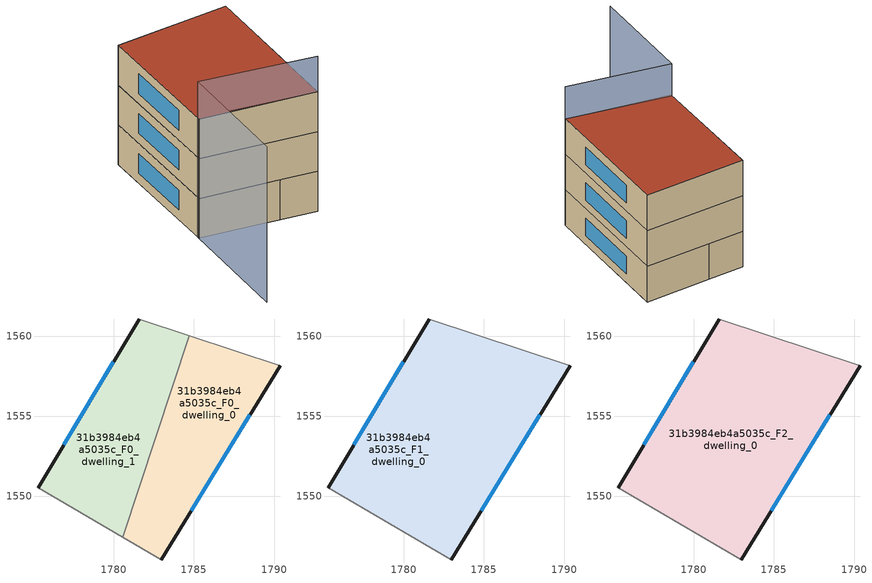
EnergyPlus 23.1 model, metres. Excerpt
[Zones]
31b3984eb4a5035c_F0_dwelling_0
 floor ground (EU_floor_Construction): 1790.37,1558.16 1782.96,1546.05 1780.55,1547.46 1784.7,1560.03 z0
 wall outside (EU_wall_Construction): 1782.96,1546.05 1790.37,1558.16 z0:3
 wall adiabatic (EU_wall_Construction): 1780.55,1547.46 1782.96,1546.05 / 1790.37,1558.16 1784.7,1560.03 z0:3
 wall to 31b3984eb4a5035c_F0_dwelling_1 (EU_wall_Construction): 1784.7,1560.03 1780.55,1547.46 z0:3
 window (EU_Window_Construction): 1784.84,1549.11 1788.5,1555.09 z0.76:2.24
31b3984eb4a5035c_F0_dwelling_1
 floor ground (EU_floor_Construction): 1784.7,1560.03 1780.55,1547.46 1775.26,1550.56 1781.57,1561.06 z0
 wall outside (EU_wall_Construction): 1781.57,1561.06 1775.26,1550.56 z0:3
 wall adiabatic (EU_wall_Construction): 1775.26,1550.56 1780.55,1547.46 / 1784.7,1560.03 1781.57,1561.06 z0:3
 window (EU_Window_Construction): 1779.97,1558.4 1776.85,1553.21 z0.76:2.24
31b3984eb4a5035c_F1_dwelling_0
 floor to 31b3984eb4a5035c_F0_dwelling_0 (EU_floor_Construction): 1790.37,1558.16 1782.96,1546.05 1780.55,1547.46 1784.7,1560.03 z3
 floor to 31b3984eb4a5035c_F0_dwelling_1 (EU_floor_Construction): 1784.7,1560.03 1780.55,1547.46 1775.26,1550.56 1781.57,1561.06 z3
 wall outside (EU_wall_Construction): 1782.96,1546.05 1790.37,1558.16 / 1781.57,1561.06 1775.26,1550.56 z3:6
 wall adiabatic (EU_wall_Construction): 1775.26,1550.56 1782.96,1546.05 / 1790.37,1558.16 1781.57,1561.06 z3:6
 window (EU_Window_Construction): 1784.84,1549.11 1788.5,1555.09 / 1779.97,1558.4 1776.85,1553.21 z3.76:5.24
31b3984eb4a5035c_F2_dwelling_0
 floor to 31b3984eb4a5035c_F1_dwelling_0 (EU_floor_Construction): 1790.37,1558.16 1782.96,1546.05 1775.26,1550.56 1781.57,1561.06 z6
 wall outside (EU_wall_Construction): 1782.96,1546.05 1790.37,1558.16 / 1781.57,1561.06 1775.26,1550.56 z6:9
 wall adiabatic (EU_wall_Construction): 1775.26,1550.56 1782.96,1546.05 / 1790.37,1558.16 1781.57,1561.06 z6:9
 window (EU_Window_Construction): 1784.84,1549.11 1788.5,1555.09 / 1779.97,1558.4 1776.85,1553.21 z6.76:8.24
 roof outside (EU_roof_Construction): 1782.96,1546.05 1790.37,1558.16 1781.57,1561.06 1775.26,1550.56 z9
shading: 1769.76,1541.62 1775.37,1550.73 / 1775.37,1550.73 1782.96,1546.05 z0:11.7
[Building]
EU S2 Campaign: North Axis=0; Terrain=City; Solar Distribution=FullExterior
[Site:Location]
Lyon-Bron: Latitude=45.75; Longitude=5; Time Zone=1; Elevation=198
[SizingPeriod:WeatherFileDays]
AnnualSizingPeriod: Begin Month=1; Begin Day of Month=1; End Month=12; End Day of Month=31; Day of Week for Start Day=Monday; Use Weather File Daylight Saving Period=No; Use Weather File Rain and Snow Indicators=No
[MATERIAL]
EU_InternalMass_Material: Roughness=MediumRough; Thickness=0.1; Conductivity=1; Density=1800; Specific Heat=900; Thermal Absorptance=0.9; Solar Absorptance=0.7; Visible Absorptance=0.7
[MATERIAL:NOMASS] Roughness=MediumRough; Thermal Absorptance=0.9; Solar Absorptance=0.7; Visible Absorptance=0.7
Name | Thermal Resistance
EU_wall_NoMass | 0.379507
EU_roof_NoMass | 0.466853
EU_floor_NoMass | 0.392157
[WINDOWMATERIAL:SIMPLEGLAZINGSYSTEM]
EU_Window_SimpleGlazing: UFactor=4.165; Solar Heat Gain Coefficient=0.83; Visible Transmittance=0.83
[CONSTRUCTION]
EU_wall_Construction: EU_wall_NoMass
EU_roof_Construction: EU_roof_NoMass
EU_floor_Construction: EU_floor_NoMass
EU_Window_Construction: EU_Window_SimpleGlazing
EU_InternalMass_Construction: EU_InternalMass_Material
[ZONE] Type=1; Multiplier=1; Ceiling Height=autocalculate; Floor Area=autocalculate; Part of Total Floor Area=Yes
Name | Volume
31b3984eb4a5035c_F0_dwelling_0; 31b3984eb4a5035c_F0_dwelling_1 | 178.118
31b3984eb4a5035c_F1_dwelling_0 | 356.235
31b3984eb4a5035c_F2_dwelling_0 | 356.242
[INTERNALMASS] Construction=EU_InternalMass_Construction
Name | Zone or ZoneList | Surface Area
31b3984eb4a5035c_F0_dwelling_0_EU_InternalMass | 31b3984eb4a5035c_F0_dwelling_0 | 59.3726
31b3984eb4a5035c_F0_dwelling_1_EU_InternalMass | 31b3984eb4a5035c_F0_dwelling_1 | 59.3728
31b3984eb4a5035c_F1_dwelling_0_EU_InternalMass | 31b3984eb4a5035c_F1_dwelling_0 | 118.747
31b3984eb4a5035c_F2_dwelling_0_EU_InternalMass | 31b3984eb4a5035c_F2_dwelling_0 | 118.747
[OTHEREQUIPMENT] Fuel Type=Electricity; Design Level Calculation Method=Watts/Area; Power per Zone Floor Area=1; Fraction Latent=0; Fraction Radiant=0; Fraction Lost=0; Carbon Dioxide Generation Rate=0; EndUse Subcategory=EU_Step8_InternalGains
Name | Zone or ZoneList or Space or SpaceList | Schedule
EU_Step8_InternalGain_31b3984eb4a5035c_F0_dwelling_0_f000 | 31b3984eb4a5035c_F0_dwelling_0 | EU_Step8_GainSchedule_31b3984eb4a5035c_F0_dwelling_0_f000
EU_Step8_InternalGain_31b3984eb4a5035c_F0_dwelling_1_f000 | 31b3984eb4a5035c_F0_dwelling_1 | EU_Step8_GainSchedule_31b3984eb4a5035c_F0_dwelling_1_f000
EU_Step8_InternalGain_31b3984eb4a5035c_F1_dwelling_0_f000 | 31b3984eb4a5035c_F1_dwelling_0 | EU_Step8_GainSchedule_31b3984eb4a5035c_F1_dwelling_0_f000
EU_Step8_InternalGain_31b3984eb4a5035c_F2_dwelling_0_f000 | 31b3984eb4a5035c_F2_dwelling_0 | EU_Step8_GainSchedule_31b3984eb4a5035c_F2_dwelling_0_f000
[ZONEVENTILATION:DESIGNFLOWRATE] Schedule=EU_AlwaysOn; Design Flow Rate Calculation Method=AirChanges/Hour; Air Changes per Hour=0.51; Ventilation Type=Natural; Fan Pressure Rise=0; Fan Total Efficiency=1; Constant Term Coefficient=1; Temperature Term Coefficient=0; Velocity Term Coefficient=0; Velocity Squared Term Coefficient=0; Minimum Indoor Temperature=-100; Maximum Indoor Temperature=100; Delta Temperature=-100; Minimum Outdoor Temperature=-100; Maximum Outdoor Temperature=100; Maximum Wind Speed=40
Name | Zone or ZoneList or Space or SpaceList
EU_ConstantAir_31b3984eb4a5035c_F0_dwelling_0 | 31b3984eb4a5035c_F0_dwelling_0
EU_ConstantAir_31b3984eb4a5035c_F0_dwelling_1 | 31b3984eb4a5035c_F0_dwelling_1
EU_ConstantAir_31b3984eb4a5035c_F1_dwelling_0 | 31b3984eb4a5035c_F1_dwelling_0
EU_ConstantAir_31b3984eb4a5035c_F2_dwelling_0 | 31b3984eb4a5035c_F2_dwelling_0
[HVACTEMPLATE:THERMOSTAT] Constant Heating Setpoint=20; Constant Cooling Setpoint=50
EU_HeatOnly_31b3984eb4a5035c_F0_dwelling_0; EU_HeatOnly_31b3984eb4a5035c_F0_dwelling_1; EU_HeatOnly_31b3984eb4a5035c_F1_dwelling_0; EU_HeatOnly_31b3984eb4a5035c_F2_dwelling_0
[HVACTEMPLATE:ZONE:IDEALLOADSAIRSYSTEM] System Availability Schedule=EU_AlwaysOn; Maximum Heating Supply Air Temperature=50; Minimum Cooling Supply Air Temperature=13; Maximum Heating Supply Air Humidity Ratio=0.0156; Minimum Cooling Supply Air Humidity Ratio=0.0077; Heating Limit=NoLimit; Cooling Limit=NoLimit; Heating Availability Schedule=EU_AlwaysOn; Cooling Availability Schedule=EU_CoolingOff; Dehumidification Control Type=ConstantSensibleHeatRatio; Cooling Sensible Heat Ratio=0.7; Dehumidification Setpoint=60; Humidification Control Type=None; Humidification Setpoint=30; Outdoor Air Method=None; Outdoor Air Flow Rate per Person=0.00944; Outdoor Air Flow Rate per Zone Floor Area=0; Outdoor Air Flow Rate per Zone=0; Demand Controlled Ventilation Type=None; Outdoor Air Economizer Type=NoEconomizer; Heat Recovery Type=None; Sensible Heat Recovery Effectiveness=0.7; Latent Heat Recovery Effectiveness=0.65
Name | Template Thermostat
31b3984eb4a5035c_F0_dwelling_0 | EU_HeatOnly_31b3984eb4a5035c_F0_dwelling_0
31b3984eb4a5035c_F0_dwelling_1 | EU_HeatOnly_31b3984eb4a5035c_F0_dwelling_1
31b3984eb4a5035c_F1_dwelling_0 | EU_HeatOnly_31b3984eb4a5035c_F1_dwelling_0
31b3984eb4a5035c_F2_dwelling_0 | EU_HeatOnly_31b3984eb4a5035c_F2_dwelling_0
[SIZING:ZONE] Zone Cooling Design Supply Air Temperature Input Method=SupplyAirTemperature; Zone Cooling Design Supply Air Temperature=13; Zone Heating Design Supply Air Temperature Input Method=SupplyAirTemperature; Zone Heating Design Supply Air Temperature=50; Zone Cooling Design Supply Air Humidity Ratio=0.008; Zone Heating Design Supply Air Humidity Ratio=0.008; Cooling Design Air Flow Method=DesignDay; Cooling Design Air Flow Rate=0; Cooling Minimum Air Flow per Zone Floor Area=0.000762; Cooling Minimum Air Flow=0; Cooling Minimum Air Flow Fraction=0.2; Heating Design Air Flow Method=DesignDay; Heating Design Air Flow Rate=0; Heating Maximum Air Flow per Zone Floor Area=0.002032; Heating Maximum Air Flow=0.141576; Heating Maximum Air Flow Fraction=0.3; Account for Dedicated Outdoor Air System=No; Dedicated Outdoor Air System Control Strategy=NeutralSupplyAir; Dedicated Outdoor Air Low Setpoint Temperature for Design=autosize; Dedicated Outdoor Air High Setpoint Temperature for Design=autosize; Zone Load Sizing Method=Sensible Load Only No Latent Load; Zone Latent Cooling Design Supply Air Humidity Ratio Input Method=HumidityRatioDifference; Zone Cooling Design Supply Air Humidity Ratio Difference=0.005; Zone Latent Heating Design Supply Air Humidity Ratio Input Method=HumidityRatioDifference; Zone Humidification Design Supply Air Humidity Ratio Difference=0.005
31b3984eb4a5035c_F0_dwelling_0; 31b3984eb4a5035c_F0_dwelling_1; 31b3984eb4a5035c_F1_dwelling_0; 31b3984eb4a5035c_F2_dwelling_0
[SCHEDULE:CONSTANT]
Name | Hourly Value
EU_AlwaysOn | 1
EU_CoolingOff | 0
[SCHEDULE:FILE] Column Number=1; Rows to Skip at Top=0; Number of Hours of Data=8760; Column Separator=Comma; Interpolate to Timestep=No; Minutes per Item=60; Adjust Schedule for Daylight Savings=Yes
Name | File
EU_Step8_GainSchedule_31b3984eb4a5035c_F0_dwelling_0_f000 | ../../schedules/31b3984eb4a5035c/31b3984eb4a5035c_F0_dwelling_0_f000_gain.csv
EU_Step8_GainSchedule_31b3984eb4a5035c_F0_dwelling_1_f000 | ../../schedules/31b3984eb4a5035c/31b3984eb4a5035c_F0_dwelling_1_f000_gain.csv
EU_Step8_GainSchedule_31b3984eb4a5035c_F1_dwelling_0_f000 | ../../schedules/31b3984eb4a5035c/31b3984eb4a5035c_F1_dwelling_0_f000_gain.csv
EU_Step8_GainSchedule_31b3984eb4a5035c_F2_dwelling_0_f000 | ../../schedules/31b3984eb4a5035c/31b3984eb4a5035c_F2_dwelling_0_f000_gain.csv
